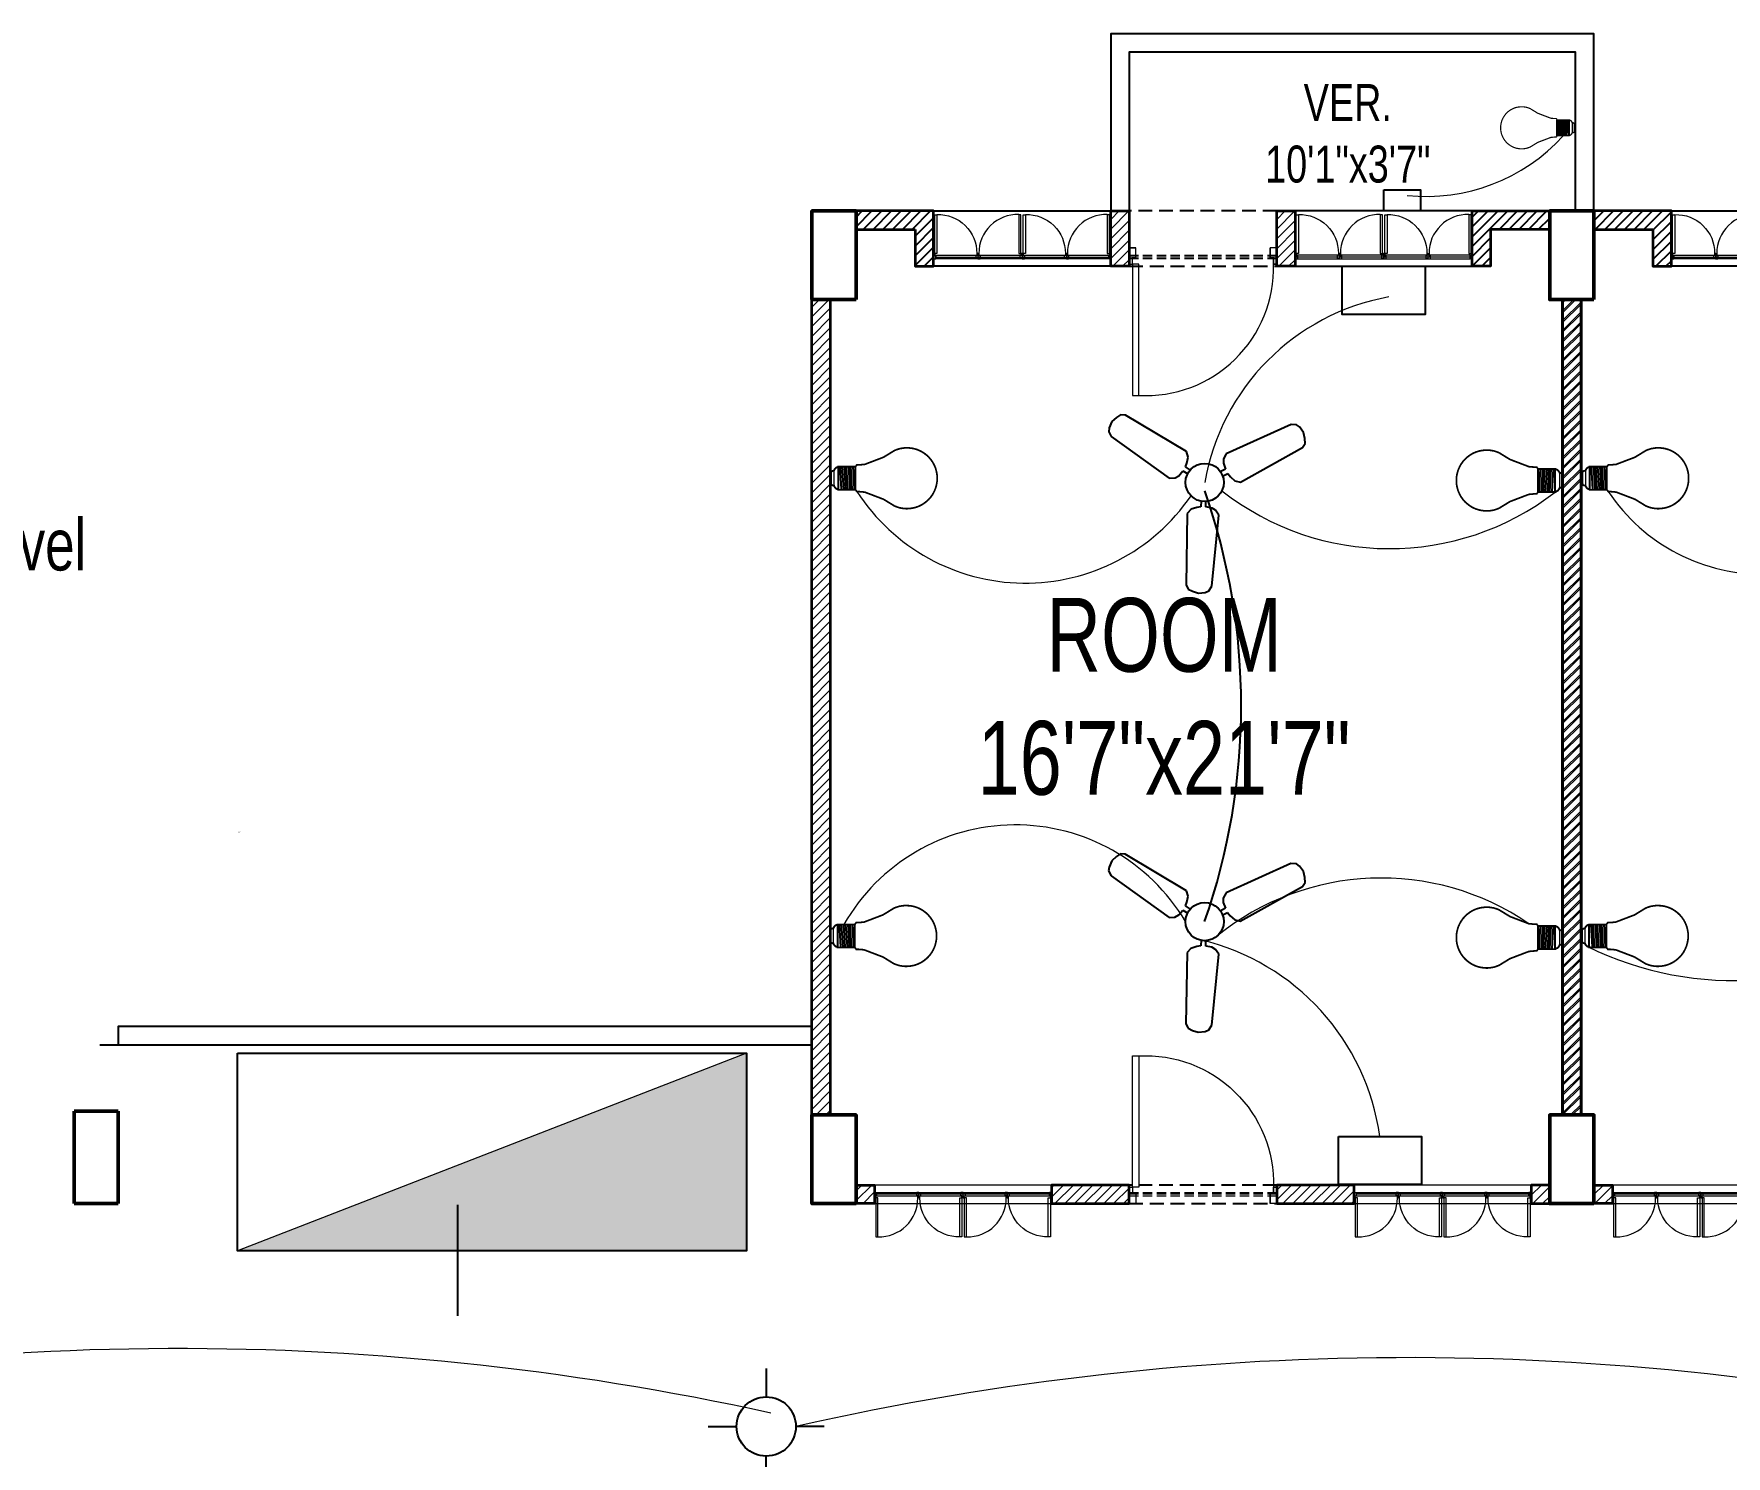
# Model space of a CAD drawing. Header units: inches. Extents: x -20263 to 10253, y -4567 to 3195.
# Drawn here: x -13910.7 to -13452, y 429.9 to 815.4 of the extents above; entities that cross this region are included whole.
import ezdxf

# ---------------------------------------------------------------- set-up
doc = ezdxf.new("R2010")
doc.units = ezdxf.units.IN
doc.header["$MEASUREMENT"] = 0
doc.linetypes.add('ACAD_ISO02W100', pattern=[15, 12, -3])
doc.linetypes.add('DASHED2', pattern=[0.375, 0.25, -0.125])
for name, color, linetype, lineweight in [('A-TEXT', 7, 'Continuous', 5), ('ar-DOOR-WOOD', 44, 'Continuous', 0), ('column', 1, 'Continuous', 50), ('e conduit 1', 90, 'Continuous', 5), ('e conduit 2', 210, 'Continuous', 5), ('Main Wall', 250, 'Continuous', 13), ('walll', 7, 'Continuous', 30)]:
    doc.layers.add(name, color=color, linetype=linetype, lineweight=lineweight)
doc.layers.add('DESCCHILD', color=7, linetype='Continuous')
doc.layers.add('liveline', color=1, linetype='Continuous')
doc.layers.add('hatch brick', color=32, linetype='Continuous', lineweight=0, transparency=0.4)
doc.styles.add('SIMPLE', font='romantic.ttf')
doc.styles.get("Standard").update_dxf_attribs({"font": 'arial.ttf'})
pattern_1 = [(45, (-1511989.8666, -132466.5966), (-1.3258252147, 1.3258252147), [])]

# ---------------------------------------------------------------- blocks, each defined once
blk = doc.blocks.new('DOOR_45')
at = {"layer": 'ar-DOOR-WOOD'}
for p, q in [((-11008.75, 15426.44), (-11008.75, 15424.44)), ((-10968.75, 15426.44), (-11008.75, 15426.44)), ((-10968.75, 15427.44), (-10963.75, 15427.44)), ((-10968.75, 15427.44), (-10968.75, 15426.44)), ((-10968.75, 15424.44), (-10968.75, 15426.44)), ((-10968.75, 15426.44), (-10966.75, 15426.44)), ((-10966.75, 15426.44), (-10966.75, 15425.44)), ((-10966.75, 15425.44), (-10963.75, 15425.44)), ((-10963.75, 15427.44), (-10963.75, 15425.44)), ((-11008.75, 15424.44), (-10968.75, 15424.44)), ((-10966.75, 15384.44), (-10963.75, 15384.44)), ((-10966.75, 15383.44), (-10966.75, 15384.44)), ((-10963.75, 15382.44), (-10963.75, 15384.44)), ((-10968.75, 15382.44), (-10968.75, 15383.44)), ((-10968.75, 15383.44), (-10966.75, 15383.44)), ((-10968.75, 15382.44), (-10963.75, 15382.44))]:
    blk.add_line(p, q, dxfattribs=at)
for points in [[(-10968.75, 15426.44), (-11008.75, 15426.44), (-11008.75, 15424.44), (-10968.75, 15424.44)], [(-10963.75, 15427.44), (-10968.75, 15427.44), (-10968.75, 15426.44), (-10966.75, 15426.44), (-10966.75, 15425.44), (-10963.75, 15425.44)], [(-10968.75, 15383.44), (-10968.75, 15382.44), (-10963.75, 15382.44), (-10963.75, 15384.44), (-10966.75, 15384.44), (-10966.75, 15383.44)]]:
    blk.add_lwpolyline(points, close=True, dxfattribs=at)
blk.add_arc((-10969.89, 15422.35), 38.92, 176.9083, 271.677, dxfattribs=at)
blk = doc.blocks.new('DOOR_40')
at = {"layer": 'ar-DOOR-WOOD'}
for p, q in [((-11029.1, 15421.4), (-11064.1, 15421.4)), ((-11064.1, 15421.4), (-11064.1, 15419.4)), ((-11064.1, 15419.4), (-11029.1, 15419.4)), ((-11029.1, 15422.4), (-11024.1, 15422.4)), ((-11029.1, 15422.4), (-11029.1, 15421.4)), ((-11029.1, 15419.4), (-11029.1, 15421.4)), ((-11029.1, 15421.4), (-11027.1, 15421.4)), ((-11027.1, 15421.4), (-11027.1, 15420.4)), ((-11027.1, 15420.4), (-11024.1, 15420.4)), ((-11024.1, 15422.4), (-11024.1, 15420.4)), ((-11029.1, 15383.4), (-11027.1, 15383.4)), ((-11029.1, 15382.4), (-11029.1, 15383.4)), ((-11029.1, 15382.4), (-11024.1, 15382.4)), ((-11027.1, 15383.4), (-11027.1, 15384.4)), ((-11027.1, 15384.4), (-11024.1, 15384.4)), ((-11024.1, 15382.4), (-11024.1, 15384.4))]:
    blk.add_line(p, q, dxfattribs=at)
blk.add_arc((-11029.4, 15418.2), 34.8, 178.03, 270.3561, dxfattribs=at)
blk = doc.blocks.new('room 1')
h = blk.add_hatch()
h.set_pattern_fill('ANSI31', color=256, scale=15)
h.paths.add_polyline_path([(1498318.01, 133229.01), (1498318.01, 133219.01), (1498323.01, 133219.01), (1498323.01, 133234.01), (1498302.01, 133234.01), (1498302.01, 133229.01), (1498302.01, 133229.01)])
h = blk.add_hatch()
h.set_pattern_fill('ANSI31', color=256, scale=15)
h.paths.add_polyline_path([(1498474.01, 133229.01), (1498474.01, 133219.01), (1498469.01, 133219.01), (1498469.01, 133234.01), (1498490.01, 133234.01), (1498490.01, 133229.01), (1498490.01, 133229.01)])
at = {"layer": 'hatch brick'}
h = blk.add_hatch(dxfattribs=at)
h.set_pattern_fill('ANSI31', color=256, scale=15)
h.set_pattern_definition([(45, (69, 2), (-1.3258252147, 1.3258252147), [])])
h.paths.add_polyline_path([(1498376.01, 133234.01), (1498376.01, 133219.01), (1498376.01, 133219.01), (1498371.01, 133219.01), (1498371.01, 133234.01)])
h = blk.add_hatch(dxfattribs=at)
h.set_pattern_fill('ANSI31', color=256, scale=15)
h.set_pattern_definition([(45, (114, 2), (-1.3258252147, 1.3258252147), [])])
h.paths.add_polyline_path([(1498421.01, 133234.01), (1498421.01, 133219.01), (1498421.01, 133219.01), (1498416.01, 133219.01), (1498416.01, 133234.01)])
h = blk.add_hatch(dxfattribs=at)
h.set_pattern_fill('ANSI31', color=256, scale=15)
h.paths.add_polyline_path([(1498298.51, 132989.01), (1498293.51, 132989.01), (1498293.51, 133210.01), (1498298.51, 133210.01)])
h = blk.add_hatch(dxfattribs=at)
h.set_pattern_fill('ANSI31', color=256, scale=15)
h.paths.add_polyline_path([(1498493.51, 132989.01), (1498498.51, 132989.01), (1498498.51, 133210.01), (1498493.51, 133210.01)])
h = blk.add_hatch(dxfattribs=at)
h.set_pattern_fill('ANSI31', color=256, scale=15)
h.set_pattern_definition([(45, (-14.5, 0), (-1.3258252147, 1.3258252147), [])])
h.paths.add_polyline_path([(1498302.01, 132970.01), (1498307.01, 132970.01), (1498307.01, 132965.01), (1498302.01, 132965.01)])
h = blk.add_hatch(dxfattribs=at)
h.set_pattern_fill('ANSI31', color=256, scale=15)
h.set_pattern_definition([(45, (-5, -252), (-1.3258252147, 1.3258252147), [])])
h.paths.add_polyline_path([(1498376.01, 132970.01), (1498355.01, 132970.01), (1498355.01, 132965.01), (1498376.01, 132965.01)])
h = blk.add_hatch(dxfattribs=at)
h.set_pattern_fill('ANSI31', color=256, scale=15)
h.set_pattern_definition([(45, (1.2113, 4e-09), (-1.3258252147, 1.3258252147), [])])
h.paths.add_polyline_path([(1498437.01, 132970.01), (1498416.01, 132970.01), (1498416.01, 132965.01), (1498437.01, 132965.01)])
h = blk.add_hatch(dxfattribs=at)
h.set_pattern_fill('ANSI31', color=256, scale=15)
h.paths.add_polyline_path([(1498490.01, 132970.01), (1498485.01, 132970.01), (1498485.01, 132965.01), (1498490.01, 132965.01)])
for points in [[(1498323.01, 133234.01), (1498371.01, 133234.01), (1498371.01, 133219.01), (1498323.01, 133219.01)], [(1498469.01, 133234.01), (1498421.01, 133234.01), (1498421.01, 133219.01), (1498469.01, 133219.01)]]:
    blk.add_lwpolyline(points, close=True)
at = {"linetype": 'DASHED2', "ltscale": 15}
for points in [[(1498376.01, 133219.01), (1498416.01, 133219.01), (1498416.01, 133234.01), (1498376.01, 133234.01)], [(1498376.01, 132965.01), (1498416.01, 132965.01), (1498416.01, 132970.01), (1498376.01, 132970.01)]]:
    blk.add_lwpolyline(points, close=True, dxfattribs=at)
at = {"layer": 'Main Wall', "color": 1, "lineweight": 50}
for points in [[(1498302.01, 133210.01), (1498290.01, 133210.01), (1498290.01, 133234.01), (1498302.01, 133234.01), (1498302.01, 133210.01)], [(1498502.01, 133210.01), (1498490.01, 133210.01), (1498490.01, 133234.01), (1498502.01, 133234.01), (1498502.01, 133210.01)], [(1498302.01, 132965.01), (1498290.01, 132965.01), (1498290.01, 132989.01), (1498302.01, 132989.01), (1498302.01, 132965.01)], [(1498502.01, 132965.01), (1498490.01, 132965.01), (1498490.01, 132989.01), (1498502.01, 132989.01), (1498502.01, 132965.01)]]:
    blk.add_lwpolyline(points, dxfattribs=at)
at = {"layer": 'Main Wall', "lineweight": 35}
for points in [[(1498318.01, 133229.01), (1498318.01, 133219.01), (1498323.01, 133219.01), (1498323.01, 133234.01), (1498302.01, 133234.01), (1498302.01, 133229.01), (1498302.01, 133229.01), (1498302.01, 133229.01), (1498318.01, 133229.01)], [(1498474.01, 133229.01), (1498474.01, 133219.01), (1498469.01, 133219.01), (1498469.01, 133234.01), (1498490.01, 133234.01), (1498490.01, 133229.01), (1498490.01, 133229.01), (1498490.01, 133229.01), (1498474.01, 133229.01)], [(1498376.01, 132970.01), (1498376.01, 132970.01), (1498355.01, 132970.01), (1498355.01, 132965.01), (1498376.01, 132965.01), (1498376.01, 132970.01)]]:
    blk.add_lwpolyline(points, dxfattribs=at)
for points in [[(1498376.01, 133234.01), (1498376.01, 133219.01), (1498376.01, 133219.01), (1498376.01, 133219.01), (1498371.01, 133219.01), (1498371.01, 133234.01)], [(1498421.01, 133234.01), (1498421.01, 133219.01), (1498421.01, 133219.01), (1498421.01, 133219.01), (1498416.01, 133219.01), (1498416.01, 133234.01)], [(1498298.51, 132989.01), (1498293.51, 132989.01), (1498293.51, 133210.01), (1498298.51, 133210.01)], [(1498493.51, 132989.01), (1498498.51, 132989.01), (1498498.51, 133210.01), (1498493.51, 133210.01)], [(1498302.01, 132970.01), (1498307.01, 132970.01), (1498307.01, 132965.01), (1498302.01, 132965.01)], [(1498437.01, 132970.01), (1498416.01, 132970.01), (1498416.01, 132965.01), (1498437.01, 132965.01)], [(1498490.01, 132970.01), (1498485.01, 132970.01), (1498485.01, 132965.01), (1498490.01, 132965.01)]]:
    blk.add_lwpolyline(points, close=True, dxfattribs=at)
at = {"layer": 'Main Wall', "color": 150}
for points in [[(1498371.01, 133221.01), (1498323.61, 133221.01), (1498323.61, 133222.01), (1498371.01, 133222.01)], [(1498371.01, 133221.01), (1498323.61, 133221.01), (1498323.61, 133221.51), (1498371.01, 133221.51)], [(1498421.01, 133221.01), (1498468.41, 133221.01), (1498468.41, 133222.01), (1498421.01, 133222.01)], [(1498421.01, 133221.01), (1498468.41, 133221.01), (1498468.41, 133221.51), (1498421.01, 133221.51)], [(1498307.01, 132968.01), (1498354.41, 132968.01), (1498354.41, 132967.01), (1498307.01, 132967.01)], [(1498307.01, 132968.01), (1498354.41, 132968.01), (1498354.41, 132967.51), (1498307.01, 132967.51)], [(1498437.61, 132968.01), (1498484.41, 132968.01), (1498484.41, 132967.01), (1498437.61, 132967.01)], [(1498437.61, 132968.01), (1498484.41, 132968.01), (1498484.41, 132967.51), (1498437.61, 132967.51)]]:
    blk.add_lwpolyline(points, close=True, dxfattribs=at)
at = {"layer": 'Main Wall', "color": 150, "linetype": 'DASHED2', "ltscale": 10}
for points in [[(1498376.01, 133222.01), (1498416.01, 133222.01), (1498416.01, 133221.01), (1498376.01, 133221.01)], [(1498376.01, 133222.01), (1498416.01, 133222.01), (1498416.01, 133221.51), (1498376.01, 133221.51)], [(1498376.01, 132968.01), (1498416.01, 132968.01), (1498416.01, 132967.01), (1498376.01, 132967.01)], [(1498376.01, 132968.01), (1498416.01, 132968.01), (1498416.01, 132967.51), (1498376.01, 132967.51)]]:
    blk.add_lwpolyline(points, close=True, dxfattribs=at)
at = {"layer": 'Main Wall'}
for points in [[(1498307.01, 132965.01), (1498355.01, 132965.01), (1498355.01, 132970.01), (1498307.01, 132970.01)], [(1498437.01, 132965.01), (1498485.01, 132965.01), (1498485.01, 132970.01), (1498437.01, 132970.01)]]:
    blk.add_lwpolyline(points, close=True, dxfattribs=at)
at = {"layer": 'Main Wall', "extrusion": (0, 0, -1)}
for name, p, xscale, yscale, zscale, rotation in [('DOOR_40', (-1502949.75, 129913.77), 0.2999999999999545, 0.2999999999999545, -0.2999999999999545, 270), ('DOOR_40', (-1502973.75, 129913.77), 0.2999999999999545, 0.2999999999999545, -0.2999999999999545, 270), ('DOOR_40', (-1493818.28, 129913.77), -0.2999999999999545, 0.2999999999999545, -0.2999999999999545, 90), ('DOOR_40', (-1493842.28, 129913.77), -0.2999999999999545, 0.2999999999999545, -0.2999999999999545, 90), ('DOOR_45', (-1512089.3, 142969.57), -0.8888888888889142, 0.8888888888889142, -0.8888888888889142, 270), ('DOOR_45', (-1512089.3, 123219.46), 0.8888888888889142, 0.8888888888889142, -0.8888888888889142, 270), ('DOOR_40', (-1493704.28, 136275.25), 0.2999999999999545, 0.2999999999999545, -0.2999999999999545, 90), ('DOOR_40', (-1493728.28, 136275.25), 0.2999999999999545, 0.2999999999999545, -0.2999999999999545, 90), ('DOOR_40', (-1493834.28, 136275.25), 0.2999999999999545, 0.2999999999999545, -0.2999999999999545, 90), ('DOOR_40', (-1493858.28, 136275.25), 0.2999999999999545, 0.2999999999999545, -0.2999999999999545, 90)]:
    blk.add_blockref(name, p, dxfattribs=dict(at, xscale=xscale, yscale=yscale, zscale=zscale, rotation=rotation))
at = {"layer": 'Main Wall'}
for p, xscale, yscale, zscale, rotation in [((1493720.28, 129913.77), 0.2999999999999545, 0.2999999999999545, 0.2999999999999545, 270), ((1493744.28, 129913.77), 0.2999999999999545, 0.2999999999999545, 0.2999999999999545, 270), ((1503047.75, 129913.77), -0.2999999999999545, 0.2999999999999545, 0.2999999999999546, 90), ((1503071.75, 129913.77), -0.2999999999999545, 0.2999999999999545, 0.2999999999999546, 90), ((1502933.75, 136275.25), 0.2999999999999546, 0.2999999999999546, 0.2999999999999546, 90), ((1502957.75, 136275.25), 0.2999999999999546, 0.2999999999999546, 0.2999999999999546, 90), ((1503063.75, 136275.25), 0.2999999999999546, 0.2999999999999546, 0.2999999999999546, 90), ((1503087.75, 136275.25), 0.2999999999999546, 0.2999999999999546, 0.2999999999999546, 90)]:
    blk.add_blockref('DOOR_40', p, dxfattribs=dict(at, xscale=xscale, yscale=yscale, zscale=zscale, rotation=rotation))
blk = doc.blocks.new('LED')
for p, q in [((-11.6, -7.7), (11.7, -7.7)), ((-11.6, -11), (11.7, -9.6)), ((-11.6, -13.3), (11.7, -11.8)), ((-11.5, -15.5), (11.8, -14.1)), ((-11.3, -17.8), (11.9, -16.3)), ((-12.1, -25.6), (11.9, -25.6)), ((-11.2, -20), (12.1, -18.6)), ((-11.2, -22.2), (12.1, -20.8)), ((-11.2, -24.5), (12.1, -23.1))]:
    blk.add_line(p, q)
at = {"lineweight": 9}
blk.add_line((7.8, -3.1), (-7.8, -3.1), dxfattribs=at)
for points, const_width in [([(5.3, 0), (5.4, 0), (5.7, 0), (6.1, -0.1), (6.6, -0.3), (7, -0.6), (7.2, -0.9), (7.4, -1.2), (7.5, -1.5), (7.7, -2), (7.7, -2.5), (7.8, -3.1), (7.7, -2.5), (7.7, -2), (7.5, -1.5), (7.4, -1.2), (7.2, -0.9), (7, -0.6), (6.6, -0.3), (6.1, -0.1), (5.7, 0), (5.4, 0), (5.3, 0), (-5.3, 0), (-5.4, 0), (-5.5, 0), (-5.8, 0), (-6.1, -0.1), (-6.4, -0.2), (-6.7, -0.5), (-7, -0.7), (-7.3, -1.1), (-7.6, -1.7), (-7.7, -2.3), (-7.8, -3.1), (-7.8, -3.1), (-7.9, -3.2), (-8.1, -3.2), (-8.3, -3.3), (-8.9, -3.6), (-9.6, -4.1), (-10.3, -4.7), (-11, -5.4), (-11.2, -5.9), (-11.4, -6.4), (-11.6, -7), (-11.6, -7.7), (-12.2, -7.7), (-12.1, -26)], 2), ([(-5.3, 0), (-5.4, 0), (-5.5, 0), (-5.8, 0), (-6.1, -0.1), (-6.4, -0.2), (-6.7, -0.5), (-7, -0.7), (-7.3, -1.1), (-7.6, -1.7), (-7.7, -2.3), (-7.8, -3.1)], 1), ([(11.9, -26.1), (11.9, -7.7), (11.7, -7.7), (11.6, -7), (11.4, -6.4), (11.2, -5.9), (11, -5.4), (10.3, -4.7), (9.6, -4.1), (8.9, -3.6), (8.3, -3.3), (7.9, -3.2), (7.8, -3.1), (7.8, -3.1)], 2), ([(-0.1, -111.1), (-0.2, -111.1), (-1, -111.1), (-1.8, -111.1), (-2.6, -111.1), (-3.4, -111), (-4.2, -110.9), (-5, -110.8), (-5.8, -110.6), (-6.6, -110.5), (-7.4, -110.3), (-8.1, -110.1), (-8.9, -109.9), (-9.6, -109.7), (-10.4, -109.5), (-11.1, -109.2), (-11.8, -108.9), (-12.5, -108.7), (-13.2, -108.3), (-13.9, -108), (-14.6, -107.7), (-15.3, -107.3), (-16, -106.9), (-16.6, -106.6), (-17.3, -106.2), (-17.9, -105.7), (-18.5, -105.3), (-19.2, -104.8), (-19.8, -104.4), (-20.4, -103.9), (-20.9, -103.4), (-21.5, -102.9), (-22.1, -102.4), (-22.6, -101.9), (-23.1, -101.3), (-23.7, -100.8), (-24.2, -100.2), (-24.6, -99.6), (-25.1, -99), (-25.6, -98.4), (-26, -97.8), (-26.5, -97.2), (-26.9, -96.5), (-27.3, -95.9), (-27.7, -95.2), (-28.1, -94.6), (-28.4, -93.9), (-28.8, -93.2), (-29.1, -92.5), (-29.4, -91.8), (-29.7, -91.1), (-30, -90.4), (-30.2, -89.6), (-30.5, -88.9), (-30.7, -88.1), (-30.9, -87.4), (-31.1, -86.6), (-31.2, -85.9), (-31.4, -85.1), (-31.5, -84.3), (-31.6, -83.5), (-31.7, -82.7), (-31.8, -81.9), (-31.8, -81.1), (-31.9, -80.3), (-31.9, -79.5), (-31.9, -78.2), (-31.8, -77), (-31.7, -75.8), (-31.5, -74.6), (-31.3, -73.4), (-31.1, -72.2), (-30.8, -71.1), (-30.4, -69.9), (-30, -68.8), (-29.6, -67.7), (-29.2, -66.6), (-22.1, -55), (-14.6, -35.3), (-14.1, -29.7), (-14.1, -27.1), (-12.1, -25.6)], 1.8), ([(-0.1, -111.1), (0, -111.1), (0.8, -111.1), (1.6, -111.1), (2.5, -111.1), (3.3, -111), (4, -110.9), (4.8, -110.8), (5.6, -110.6), (6.4, -110.5), (7.2, -110.3), (7.9, -110.1), (8.7, -109.9), (9.4, -109.7), (10.2, -109.5), (10.9, -109.2), (11.6, -108.9), (12.3, -108.7), (13, -108.3), (13.7, -108), (14.4, -107.7), (15.1, -107.3), (15.8, -106.9), (16.4, -106.6), (17.1, -106.2), (17.7, -105.7), (18.3, -105.3), (19, -104.8), (19.6, -104.4), (20.2, -103.9), (20.7, -103.4), (21.3, -102.9), (21.9, -102.4), (22.4, -101.9), (22.9, -101.3), (23.5, -100.8), (24, -100.2), (24.5, -99.6), (24.9, -99), (25.4, -98.4), (25.8, -97.8), (26.3, -97.2), (26.7, -96.5), (27.1, -95.9), (27.5, -95.2), (27.9, -94.6), (28.2, -93.9), (28.6, -93.2), (28.9, -92.5), (29.2, -91.8), (29.5, -91.1), (29.8, -90.4), (30, -89.6), (30.3, -88.9), (30.5, -88.1), (30.7, -87.4), (30.9, -86.6), (31, -85.9), (31.2, -85.1), (31.3, -84.3), (31.4, -83.5), (31.5, -82.7), (31.6, -81.9), (31.6, -81.1), (31.7, -80.3), (31.7, -79.5), (31.7, -78.2), (31.6, -77), (31.5, -75.8), (31.3, -74.6), (31.1, -73.4), (30.9, -72.2), (30.6, -71.1), (30.2, -69.9), (29.9, -68.8), (29.4, -67.7), (29, -66.6), (21.9, -55), (14.4, -35.3), (13.9, -29.7), (13.9, -27.1), (11.9, -25.6)], 1.8)]:
    blk.add_lwpolyline(points, dxfattribs=dict(const_width=const_width))
at = {"color": 7, "lineweight": 20}
blk.add_open_spline([(-9.8, -25.6), (-9.8, -25.6), (9.4, -25.6), (9.4, -25.6)], degree=3, dxfattribs=at)
blk = doc.blocks.new('6')
at = {"color": 7}
for p, q in [((3268, -2243), (3260, -2275)), ((3260, -2275), (3351, -2687)), ((3285, -2228), (3268, -2243)), ((3322, -2211), (3285, -2228)), ((3359, -2211), (3322, -2211)), ((3387, -2215), (3359, -2211)), ((3407, -2236), (3387, -2215)), ((3533, -2638), (3407, -2236)), ((3351, -2687), (3378, -2709)), ((3468, -2701), (3489, -2690)), ((3477, -2735), (3468, -2701)), ((3489, -2690), (3518, -2669)), ((3518, -2669), (3533, -2638)), ((3378, -2709), (3403, -2714)), ((3403, -2714), (3440, -2709)), ((3440, -2709), (3450, -2742)), ((3699, -2804), (3666, -2816)), ((4101, -2931), (3699, -2804)), ((3594, -2888), (3628, -2897)), ((3635, -2869), (3601, -2861)), ((3628, -2897), (3627, -2922)), ((3649, -2835), (3635, -2869)), ((3666, -2816), (3649, -2835)), ((3291, -2913), (3005, -3223)), ((3325, -2910), (3291, -2913)), ((3357, -2925), (3325, -2910)), ((3378, -2938), (3357, -2925)), ((3403, -2913), (3378, -2938)), ((3399, -2958), (3423, -2933)), ((3422, -2988), (3399, -2958)), ((3429, -3011), (3422, -2988)), ((3627, -2922), (3631, -2958)), ((3631, -2958), (3650, -2985)), ((3650, -2985), (4061, -3078)), ((4124, -2954), (4101, -2931)), ((4129, -2976), (4124, -2954)), ((4125, -3016), (4129, -2976)), ((3113, -3331), (3424, -3046)), ((3424, -3046), (3429, -3011)), ((4061, -3078), (4089, -3071)), ((4089, -3071), (4107, -3048)), ((4107, -3048), (4125, -3016)), ((3005, -3223), (2997, -3251)), ((2997, -3251), (3008, -3278)), ((3008, -3278), (3026, -3309)), ((3026, -3309), (3059, -3333)), ((3059, -3333), (3081, -3340)), ((3081, -3340), (3113, -3331))]:
    blk.add_line(p, q, dxfattribs=at)
blk.add_circle((3491, -2846), 113, dxfattribs=at)

msp = doc.modelspace()

# ---------------------------------------------------------------- hatches: boundary and pattern name
h = msp.add_hatch()
h.set_pattern_fill('ANSI31', color=256, scale=15)
h.set_pattern_definition(pattern_1)
h.paths.add_polyline_path([(-13671.853, 762.416), (-13671.853, 752.416), (-13666.853, 752.416), (-13666.853, 767.416), (-13687.853, 767.416), (-13687.853, 762.416), (-13687.853, 762.416)])
h = msp.add_hatch()
h.set_pattern_fill('ANSI31', color=256, scale=15)
h.set_pattern_definition(pattern_1)
h.paths.add_polyline_path([(-13515.853, 762.416), (-13515.853, 752.416), (-13520.853, 752.416), (-13520.853, 767.416), (-13499.853, 767.416), (-13499.853, 762.416), (-13499.853, 762.416)])
at = {"layer": 'hatch brick'}
h = msp.add_hatch(dxfattribs=at)
h.set_pattern_fill('ANSI31', color=256, scale=15)
h.set_pattern_definition([(45, (-1511920.8666, -132464.5966), (-1.3258252147, 1.3258252147), [])])
h.paths.add_polyline_path([(-13613.853, 767.416), (-13613.853, 752.416), (-13613.853, 752.416), (-13618.853, 752.416), (-13618.853, 767.416)])
h = msp.add_hatch(dxfattribs=at)
h.set_pattern_fill('ANSI31', color=256, scale=15)
h.set_pattern_definition([(45, (-1511875.8666, -132464.5966), (-1.3258252147, 1.3258252147), [])])
h.paths.add_polyline_path([(-13568.853, 767.416), (-13568.853, 752.416), (-13568.853, 752.416), (-13573.853, 752.416), (-13573.853, 767.416)])
h = msp.add_hatch(dxfattribs=at)
h.set_pattern_fill('ANSI31', color=256, scale=15)
h.set_pattern_definition([(45, (-1511993.3666, -132466.5966), (-1.3258252147, 1.3258252147), [])])
h.paths.add_polyline_path([(-13694.853, 522.416), (-13699.853, 522.416), (-13699.853, 743.416), (-13694.853, 743.416)])
h = msp.add_hatch(dxfattribs=at)
h.set_pattern_fill('ANSI31', color=256, scale=15)
h.set_pattern_definition(pattern_1)
h.paths.add_polyline_path([(-13496.353, 522.416), (-13491.353, 522.416), (-13491.353, 743.416), (-13496.353, 743.416)])
h = msp.add_hatch(dxfattribs=at)
h.set_pattern_fill('ANSI31', color=256, scale=15)
h.set_pattern_definition([(45, (-1512004.3666, -132466.5966), (-1.3258252147, 1.3258252147), [])])
h.paths.add_polyline_path([(-13687.853, 503.416), (-13682.853, 503.416), (-13682.853, 498.416), (-13687.853, 498.416)])
h = msp.add_hatch(dxfattribs=at)
h.set_pattern_fill('ANSI31', color=256, scale=15)
h.set_pattern_definition([(45, (-1511994.8666, -132718.5966), (-1.3258252147, 1.3258252147), [])])
h.paths.add_polyline_path([(-13613.853, 503.416), (-13634.853, 503.416), (-13634.853, 498.416), (-13613.853, 498.416)])
h = msp.add_hatch(dxfattribs=at)
h.set_pattern_fill('ANSI31', color=256, scale=15)
h.set_pattern_definition([(45, (-1511988.6553, -132466.5966), (-1.3258252147, 1.3258252147), [])])
h.paths.add_polyline_path([(-13552.853, 503.416), (-13573.853, 503.416), (-13573.853, 498.416), (-13552.853, 498.416)])
h = msp.add_hatch(dxfattribs=at)
h.set_pattern_fill('ANSI31', color=256, scale=15)
h.set_pattern_definition(pattern_1)
h.paths.add_polyline_path([(-13499.853, 503.416), (-13504.853, 503.416), (-13504.853, 498.416), (-13499.853, 498.416)])
at = {"layer": 'walll', "linetype": 'ACAD_ISO02W100', "lineweight": 20}
h = msp.add_hatch(color=7, dxfattribs=at)
h.dxf.hatch_style = 1
h.paths.add_polyline_path([(-13717.552, 485.593), (-13717.552, 539.133), (-13855.522, 485.593)])

# ---------------------------------------------------------------- linework, layer by layer
at = {"color": 7, "lineweight": 20}
msp.add_line((-13717.552, 539.133), (-13855.522, 485.593), dxfattribs=at)
at = {"color": 30, "true_color": 0xf8991e}
for p, q in [((-13712.214, 453.704), (-13712.214, 446.016)), ((-13727.935, 437.983), (-13720.248, 437.983)), ((-13696.493, 437.983), (-13704.18, 437.983)), ((-13712.214, 422.261), (-13712.214, 429.949))]:
    msp.add_line(p, q, dxfattribs=at)
for points in [[(-13487.853, 767.416), (-13487.853, 815.416), (-13618.853, 815.416), (-13618.853, 767.416)], [(-13492.853, 767.416), (-13492.853, 810.416), (-13613.853, 810.416), (-13613.853, 767.416)], [(-13892.853, 541.416), (-13887.853, 541.416)]]:
    msp.add_lwpolyline(points)
at = {"color": 116, "true_color": 0x136734}
for points in [[(-13544.853, 773.162), (-13534.895, 773.162), (-13534.895, 767.416), (-13544.853, 767.416)], [(-13556.107, 752.416), (-13533.6, 752.416), (-13533.6, 739.333), (-13556.107, 739.333)], [(-13557.141, 516.622), (-13534.634, 516.622), (-13534.634, 503.539), (-13557.141, 503.539)]]:
    msp.add_lwpolyline(points, close=True, dxfattribs=at)
for points in [[(-13666.853, 767.416), (-13618.853, 767.416), (-13618.853, 752.416), (-13666.853, 752.416)], [(-13520.853, 767.416), (-13568.853, 767.416), (-13568.853, 752.416), (-13520.853, 752.416)], [(-13887.853, 541.416), (-13699.853, 541.416), (-13699.853, 546.416), (-13887.853, 546.416)]]:
    msp.add_lwpolyline(points, close=True)
at = {"linetype": 'DASHED2', "ltscale": 15}
for points in [[(-13613.853, 752.416), (-13573.853, 752.416), (-13573.853, 767.416), (-13613.853, 767.416)], [(-13613.853, 498.416), (-13573.853, 498.416), (-13573.853, 503.416), (-13613.853, 503.416)]]:
    msp.add_lwpolyline(points, close=True, dxfattribs=at)
at = {"color": 7, "lineweight": -3}
msp.add_lwpolyline([(-13855.522, 539.133), (-13717.552, 539.133), (-13717.552, 485.593), (-13855.522, 485.593)], close=True, dxfattribs=at)
at = {"color": 30, "true_color": 0xf8991e}
msp.add_circle((-13712.214, 437.983), 8.034, dxfattribs=at)
at = {"layer": 'A-TEXT', "color": 3}
for centre, radius, start, end in [((-13532.483, 683.289), 61.799, 100.2424, 170.15193), ((-13609.099, 507.718), 63.835, 8.01785, 76.62713)]:
    msp.add_arc(centre, radius, start, end, dxfattribs=at)
at = {"layer": 'column', "ltscale": 2000}
for p, q in [((-13899.853, 523.416), (-13887.853, 523.416)), ((-13899.853, 523.416), (-13899.853, 498.416)), ((-13899.853, 523.416), (-13887.853, 523.416)), ((-13899.853, 523.416), (-13899.853, 498.416)), ((-13887.853, 523.416), (-13887.853, 498.416)), ((-13887.853, 523.416), (-13887.853, 498.416)), ((-13887.853, 498.416), (-13899.853, 498.416)), ((-13887.853, 498.416), (-13899.853, 498.416))]:
    msp.add_line(p, q, dxfattribs=at)
at = {"layer": 'DESCCHILD', "color": 3}
msp.add_arc((-13760.287, 633.246), 176.822, 340.71101, 19.27094, dxfattribs=at)
at = {"layer": 'e conduit 1'}
for centre, radius, start, end in [((-13871.648, -287.258), 746.362, 77.568089, 103.663332), ((-13538.166, -291.097), 747.742, 76.873158, 102.827726)]:
    msp.add_arc(centre, radius, start, end, dxfattribs=at)
at = {"layer": 'e conduit 2'}
for centre, radius, start, end in [((-13533.311, 821.346), 50.009, 264.07706, 317.8511), ((-13442.129, 719.211), 50.254, 213.65359, 329.87431), ((-13641.983, 720.965), 54.419, 212.95523, 325.61277), ((-13543.304, 749.47), 73.572, 231.88789, 307.67261), ((-13644.634, 547.406), 53.626, 30.80738, 150.24825), ((-13545.504, 515.811), 70.822, 55.6008, 129.05858), ((-13450.14, 647.965), 89.111, 243.73413, 305.31923)]:
    msp.add_arc(centre, radius, start, end, dxfattribs=at)
at = {"layer": 'liveline'}
msp.add_line((-13795.869, 498.02), (-13795.869, 468.02), dxfattribs=at)
at = {"layer": 'Main Wall', "color": 1, "lineweight": 50}
for points in [[(-13687.853, 743.416), (-13699.853, 743.416), (-13699.853, 767.416), (-13687.853, 767.416), (-13687.853, 743.416)], [(-13487.853, 743.416), (-13499.853, 743.416), (-13499.853, 767.416), (-13487.853, 767.416), (-13487.853, 743.416)], [(-13687.853, 498.416), (-13699.853, 498.416), (-13699.853, 522.416), (-13687.853, 522.416), (-13687.853, 498.416)], [(-13487.853, 498.416), (-13499.853, 498.416), (-13499.853, 522.416), (-13487.853, 522.416), (-13487.853, 498.416)]]:
    msp.add_lwpolyline(points, dxfattribs=at)
at = {"layer": 'Main Wall', "lineweight": 35}
for points in [[(-13671.853, 762.416), (-13671.853, 752.416), (-13666.853, 752.416), (-13666.853, 767.416), (-13687.853, 767.416), (-13687.853, 762.416), (-13687.853, 762.416), (-13687.853, 762.416), (-13671.853, 762.416)], [(-13515.853, 762.416), (-13515.853, 752.416), (-13520.853, 752.416), (-13520.853, 767.416), (-13499.853, 767.416), (-13499.853, 762.416), (-13499.853, 762.416), (-13499.853, 762.416), (-13515.853, 762.416)], [(-13613.853, 503.416), (-13613.853, 503.416), (-13634.853, 503.416), (-13634.853, 498.416), (-13613.853, 498.416), (-13613.853, 503.416)]]:
    msp.add_lwpolyline(points, dxfattribs=at)
for points in [[(-13613.853, 767.416), (-13613.853, 752.416), (-13613.853, 752.416), (-13613.853, 752.416), (-13618.853, 752.416), (-13618.853, 767.416)], [(-13568.853, 767.416), (-13568.853, 752.416), (-13568.853, 752.416), (-13568.853, 752.416), (-13573.853, 752.416), (-13573.853, 767.416)], [(-13694.853, 522.416), (-13699.853, 522.416), (-13699.853, 743.416), (-13694.853, 743.416)], [(-13496.353, 522.416), (-13491.353, 522.416), (-13491.353, 743.416), (-13496.353, 743.416)], [(-13687.853, 503.416), (-13682.853, 503.416), (-13682.853, 498.416), (-13687.853, 498.416)], [(-13552.853, 503.416), (-13573.853, 503.416), (-13573.853, 498.416), (-13552.853, 498.416)], [(-13499.853, 503.416), (-13504.853, 503.416), (-13504.853, 498.416), (-13499.853, 498.416)]]:
    msp.add_lwpolyline(points, close=True, dxfattribs=at)
at = {"layer": 'Main Wall', "color": 150}
for points in [[(-13618.853, 754.416), (-13666.253, 754.416), (-13666.253, 755.416), (-13618.853, 755.416)], [(-13618.853, 754.416), (-13666.253, 754.416), (-13666.253, 754.916), (-13618.853, 754.916)], [(-13568.853, 754.416), (-13521.453, 754.416), (-13521.453, 755.416), (-13568.853, 755.416)], [(-13568.853, 754.416), (-13521.453, 754.416), (-13521.453, 754.916), (-13568.853, 754.916)], [(-13682.853, 501.416), (-13635.453, 501.416), (-13635.453, 500.416), (-13682.853, 500.416)], [(-13682.853, 501.416), (-13635.453, 501.416), (-13635.453, 500.916), (-13682.853, 500.916)], [(-13552.253, 501.416), (-13505.453, 501.416), (-13505.453, 500.416), (-13552.253, 500.416)], [(-13552.253, 501.416), (-13505.453, 501.416), (-13505.453, 500.916), (-13552.253, 500.916)]]:
    msp.add_lwpolyline(points, close=True, dxfattribs=at)
at = {"layer": 'Main Wall', "color": 150, "linetype": 'DASHED2', "ltscale": 10}
for points in [[(-13613.853, 755.416), (-13573.853, 755.416), (-13573.853, 754.416), (-13613.853, 754.416)], [(-13613.853, 755.416), (-13573.853, 755.416), (-13573.853, 754.916), (-13613.853, 754.916)], [(-13613.853, 501.416), (-13573.853, 501.416), (-13573.853, 500.416), (-13613.853, 500.416)], [(-13613.853, 501.416), (-13573.853, 501.416), (-13573.853, 500.916), (-13613.853, 500.916)]]:
    msp.add_lwpolyline(points, close=True, dxfattribs=at)
at = {"layer": 'Main Wall'}
for points in [[(-13682.853, 498.416), (-13634.853, 498.416), (-13634.853, 503.416), (-13682.853, 503.416)], [(-13552.853, 498.416), (-13504.853, 498.416), (-13504.853, 503.416), (-13552.853, 503.416)]]:
    msp.add_lwpolyline(points, close=True, dxfattribs=at)

# ---------------------------------------------------------------- block references
at = {"color": 1}
for p, xscale, yscale, zscale, rotation in [((-13493.216, 789.968), -0.1793349189005943, 0.1793349189005943, 0.1793349189005943, 269.9999999998945), ((-13694.668, 695.002), 0.2590482185936613, 0.2590482185936613, 0.2590482185936613, 90), ((-13496.353, 694.391), -0.2590482185936613, 0.2590482185936613, 0.2590482185936613, 270), ((-13490.983, 695.002), 0.2590482185936613, 0.2590482185936613, 0.2590482185936613, 90), ((-13694.84, 570.959), 0.2590482185936613, 0.2590482185936613, 0.2590482185936613, 90), ((-13496.353, 570.515), -0.2590482185936613, 0.2590482185936613, 0.2590482185936613, 270), ((-13491.109, 570.959), 0.2590482185936613, 0.2590482185936613, 0.2590482185936613, 90)]:
    msp.add_blockref('LED', p, dxfattribs=dict(at, xscale=xscale, yscale=yscale, zscale=zscale, rotation=rotation))
at = {"extrusion": (0, 0, -1), "xscale": -1, "zscale": -1}
msp.add_blockref('room 1', (1511789.867, -132466.597), dxfattribs=at)
at = {"color": 40, "true_color": 0xf8d731, "xscale": 0.04578869434389712, "yscale": 0.04578869434389712, "zscale": 0.04578869434389712, "rotation": 41.8550425353075}
for p in [(-13799.38, 684.246), (-13799.398, 565.223)]:
    msp.add_blockref('6', p, dxfattribs=at)
at = {"layer": 'Main Wall', "extrusion": (0, 0, -1)}
for name, p, xscale, yscale, zscale, rotation in [('DOOR_40', (9040.12, -2552.824), 0.2999999999999545, 0.2999999999999545, -0.2999999999999545, 270), ('DOOR_40', (9016.12, -2552.824), 0.2999999999999545, 0.2999999999999545, -0.2999999999999545, 270), ('DOOR_40', (8942.12, -2552.824), 0.2999999999999545, 0.2999999999999545, -0.2999999999999546, 270), ('DOOR_40', (8918.12, -2552.824), 0.2999999999999545, 0.2999999999999545, -0.2999999999999546, 270), ('DOOR_45', (-99.431, -9247.139), 0.8888888888889142, 0.8888888888889142, -0.8888888888889142, 270), ('DOOR_40', (18285.587, 3808.657), 0.2999999999999545, 0.2999999999999545, -0.2999999999999545, 90), ('DOOR_40', (18261.587, 3808.657), 0.2999999999999545, 0.2999999999999545, -0.2999999999999545, 90), ('DOOR_40', (18155.587, 3808.657), 0.2999999999999545, 0.2999999999999545, -0.2999999999999545, 90), ('DOOR_40', (18131.587, 3808.657), 0.2999999999999545, 0.2999999999999545, -0.2999999999999545, 90)]:
    msp.add_blockref(name, p, dxfattribs=dict(at, xscale=xscale, yscale=yscale, zscale=zscale, rotation=rotation))
at = {"layer": 'Main Wall'}
for name, p, xscale, yscale, zscale, rotation in [('DOOR_40', (-18269.587, -2552.824), 0.2999999999999545, 0.2999999999999545, 0.2999999999999545, 270), ('DOOR_40', (-18245.587, -2552.824), 0.2999999999999545, 0.2999999999999545, 0.2999999999999545, 270), ('DOOR_40', (-18171.587, -2552.824), 0.2999999999999545, 0.2999999999999545, 0.2999999999999545, 270), ('DOOR_40', (-18147.587, -2552.824), 0.2999999999999545, 0.2999999999999545, 0.2999999999999545, 270), ('DOOR_45', (99.431, 10502.972), 0.8888888888889142, 0.8888888888889142, 0.8888888888889142, 90), ('DOOR_40', (-9056.12, 3808.657), 0.2999999999999546, 0.2999999999999546, 0.2999999999999546, 90), ('DOOR_40', (-9032.12, 3808.657), 0.2999999999999546, 0.2999999999999546, 0.2999999999999546, 90), ('DOOR_40', (-8926.12, 3808.657), 0.2999999999999546, 0.2999999999999546, 0.2999999999999546, 90), ('DOOR_40', (-8902.12, 3808.657), 0.2999999999999546, 0.2999999999999546, 0.2999999999999546, 90)]:
    msp.add_blockref(name, p, dxfattribs=dict(at, xscale=xscale, yscale=yscale, zscale=zscale, rotation=rotation))

# ---------------------------------------------------------------- texts
at = {"color": 18, "true_color": 0x000000, "insert": (-13855.522, 599.18), "char_height": 0.2, "attachment_point": 1}
msp.add_mtext_dynamic_manual_height_columns('SDB-1', width=137.97017, gutter_width=1, heights=[0], dxfattribs=at)
at = {"layer": 'A-TEXT', "attachment_point": 9, "style": 'SIMPLE'}
for s, insert, char_height, width in [('\\pxqc;{\\fSwis721 LtCn BT|b0|i0|c0|p34;VER.\\P10\'1"x3\'7"}', (-13517.853, 774.984), 10, 73.45933), ("\\pxqc;{\\fSwis721 LtCn BT|b0|i0|c0|p34;+2' from Ground Level }", (-13894.03, 669.784), 14, 146.91866), ('\\pxqc;{\\fSwis721 LtCn BT|b0|i0|c0|p34;ROOM\\P16\'7"x21\'7"}', (-13530.916, 608.913), 20, 146.91866)]:
    msp.add_mtext(s, dxfattribs=dict(at, insert=insert, char_height=char_height, width=width))

doc.saveas('drawing.dxf')
